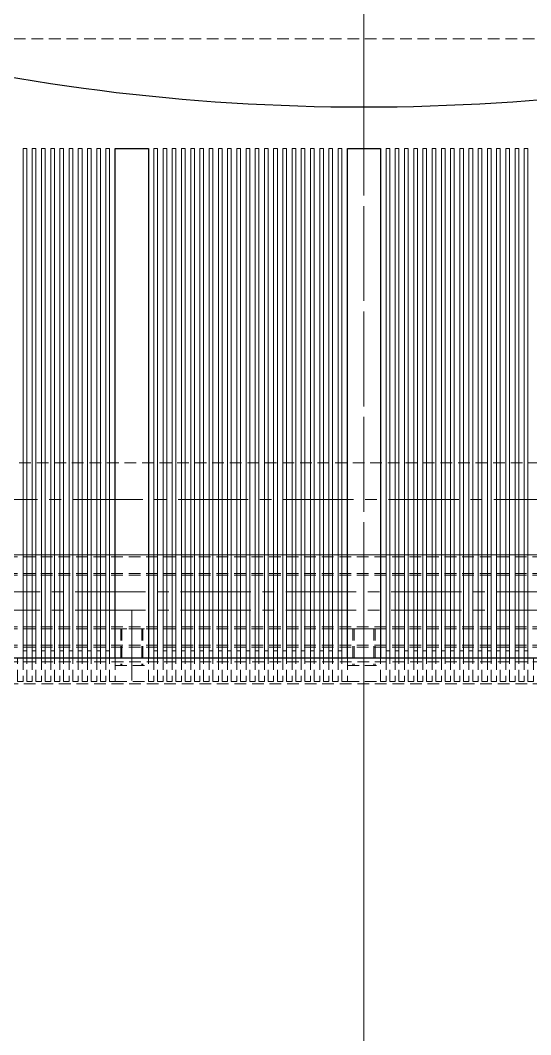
# Model space of a CAD drawing. Header units: millimetres. Extents: x 0 to 51411, y 0 to 16902.
# Drawn here: x 7895.3 to 8033.8, y 7639.7 to 7914.8 of the extents above; entities that cross this region are included whole.
import ezdxf

# ---------------------------------------------------------------- set-up
doc = ezdxf.new("R2010")
doc.units = ezdxf.units.MM
doc.linetypes.add('CENTER2', pattern=[28.575, 19.05, -3.175, 3.175, -3.175])
doc.linetypes.add('HIDDEN2', pattern=[4.7625, 3.175, -1.5875])
for name, color, linetype, lineweight in [('01_外形線', 7, 'Continuous', 25), ('03_かくれ線', 6, 'HIDDEN2', 13), ('04_中心線', 1, 'CENTER2', 9)]:
    doc.layers.add(name, color=color, linetype=linetype, lineweight=lineweight)

msp = doc.modelspace()

# ---------------------------------------------------------------- linework, layer by layer
msp.add_arc((7988.516, 8463.803), 572.5, 255.58823, 284.41177)
at = {"layer": '01_外形線'}
msp.add_line((8128.016, 7741.805), (7849.016, 7741.805), dxfattribs=at)
at = {"layer": '01_外形線', "lineweight": 0}
for p, q in [((7896.016, 7743.806), (7897.016, 7743.806)), ((7898.516, 7743.806), (7899.516, 7743.806)), ((7901.016, 7743.806), (7902.016, 7743.806)), ((7903.516, 7743.806), (7904.516, 7743.806)), ((7906.016, 7743.806), (7907.016, 7743.806)), ((7908.516, 7743.806), (7909.516, 7743.806)), ((7911.016, 7743.806), (7912.016, 7743.806)), ((7913.516, 7743.806), (7914.516, 7743.806)), ((7916.016, 7743.806), (7917.016, 7743.806)), ((7918.516, 7743.806), (7919.516, 7743.806)), ((7931.516, 7743.806), (7932.516, 7743.806)), ((7934.016, 7743.806), (7935.016, 7743.806)), ((7936.516, 7743.806), (7937.516, 7743.806)), ((7939.016, 7743.806), (7940.016, 7743.806)), ((7941.516, 7743.806), (7942.516, 7743.806)), ((7944.016, 7743.806), (7945.016, 7743.806)), ((7946.516, 7743.806), (7947.516, 7743.806)), ((7949.016, 7743.806), (7950.016, 7743.806)), ((7951.516, 7743.806), (7952.516, 7743.806)), ((7954.016, 7743.806), (7955.016, 7743.806)), ((7956.516, 7743.806), (7957.516, 7743.806)), ((7959.016, 7743.806), (7960.016, 7743.806)), ((7961.516, 7743.806), (7962.516, 7743.806)), ((7964.016, 7743.806), (7965.016, 7743.806)), ((7966.516, 7743.806), (7967.516, 7743.806)), ((7969.016, 7743.806), (7970.016, 7743.806)), ((7971.516, 7743.806), (7972.516, 7743.806)), ((7974.016, 7743.806), (7975.016, 7743.806)), ((7976.516, 7743.806), (7977.516, 7743.806)), ((7979.016, 7743.806), (7980.016, 7743.806)), ((7981.516, 7743.806), (7982.516, 7743.806)), ((7994.516, 7743.806), (7995.516, 7743.806)), ((7997.016, 7743.806), (7998.016, 7743.806)), ((7999.516, 7743.806), (8000.516, 7743.806)), ((8002.016, 7743.806), (8003.016, 7743.806)), ((8004.516, 7743.806), (8005.516, 7743.806)), ((8007.016, 7743.806), (8008.016, 7743.806)), ((8009.516, 7743.806), (8010.516, 7743.806)), ((8012.016, 7743.806), (8013.016, 7743.806)), ((8014.516, 7743.806), (8015.516, 7743.806)), ((8017.016, 7743.806), (8018.016, 7743.806)), ((8019.516, 7743.806), (8020.516, 7743.806)), ((8022.016, 7743.806), (8023.016, 7743.806)), ((8024.516, 7743.806), (8025.516, 7743.806)), ((8027.016, 7743.806), (8028.016, 7743.806)), ((8029.516, 7743.806), (8030.516, 7743.806)), ((8032.016, 7743.806), (8033.016, 7743.806))]:
    msp.add_line(p, q, dxfattribs=at)
for points in [[(7897.016, 7741.805), (7897.016, 7880.075), (7896.016, 7880.075), (7896.016, 7741.805)], [(7899.516, 7741.805), (7899.516, 7880.075), (7898.516, 7880.075), (7898.516, 7741.805)], [(7902.016, 7741.805), (7902.016, 7880.075), (7901.016, 7880.075), (7901.016, 7741.805)], [(7904.516, 7741.805), (7904.516, 7880.075), (7903.516, 7880.075), (7903.516, 7741.805)], [(7907.016, 7741.805), (7907.016, 7880.075), (7906.016, 7880.075), (7906.016, 7741.805)], [(7909.516, 7741.805), (7909.516, 7880.075), (7908.516, 7880.075), (7908.516, 7741.805)], [(7912.016, 7741.805), (7912.016, 7880.075), (7911.016, 7880.075), (7911.016, 7741.805)], [(7914.516, 7741.805), (7914.516, 7880.075), (7913.516, 7880.075), (7913.516, 7741.805)], [(7917.016, 7741.805), (7917.016, 7880.075), (7916.016, 7880.075), (7916.016, 7741.805)], [(7919.516, 7741.805), (7919.516, 7880.075), (7918.516, 7880.075), (7918.516, 7741.805)], [(7932.516, 7741.805), (7932.516, 7880.075), (7931.516, 7880.075), (7931.516, 7741.805)], [(7935.016, 7741.805), (7935.016, 7880.075), (7934.016, 7880.075), (7934.016, 7741.805)], [(7937.516, 7741.805), (7937.516, 7880.075), (7936.516, 7880.075), (7936.516, 7741.805)], [(7940.016, 7741.805), (7940.016, 7880.075), (7939.016, 7880.075), (7939.016, 7741.805)], [(7942.516, 7741.805), (7942.516, 7880.075), (7941.516, 7880.075), (7941.516, 7741.805)], [(7945.016, 7741.805), (7945.016, 7880.075), (7944.016, 7880.075), (7944.016, 7741.805)], [(7947.516, 7741.805), (7947.516, 7880.075), (7946.516, 7880.075), (7946.516, 7741.805)], [(7950.016, 7741.805), (7950.016, 7880.075), (7949.016, 7880.075), (7949.016, 7741.805)], [(7952.516, 7741.805), (7952.516, 7880.075), (7951.516, 7880.075), (7951.516, 7741.805)], [(7955.016, 7741.805), (7955.016, 7880.075), (7954.016, 7880.075), (7954.016, 7741.805)], [(7957.516, 7741.805), (7957.516, 7880.075), (7956.516, 7880.075), (7956.516, 7741.805)], [(7960.016, 7741.805), (7960.016, 7880.075), (7959.016, 7880.075), (7959.016, 7741.805)], [(7962.516, 7741.805), (7962.516, 7880.075), (7961.516, 7880.075), (7961.516, 7741.805)], [(7965.016, 7741.805), (7965.016, 7880.075), (7964.016, 7880.075), (7964.016, 7741.805)], [(7967.516, 7741.805), (7967.516, 7880.075), (7966.516, 7880.075), (7966.516, 7741.805)], [(7970.016, 7741.805), (7970.016, 7880.075), (7969.016, 7880.075), (7969.016, 7741.805)], [(7972.516, 7741.805), (7972.516, 7880.075), (7971.516, 7880.075), (7971.516, 7741.805)], [(7975.016, 7741.805), (7975.016, 7880.075), (7974.016, 7880.075), (7974.016, 7741.805)], [(7977.516, 7741.805), (7977.516, 7880.075), (7976.516, 7880.075), (7976.516, 7741.805)], [(7980.016, 7741.805), (7980.016, 7880.075), (7979.016, 7880.075), (7979.016, 7741.805)], [(7982.516, 7741.805), (7982.516, 7880.075), (7981.516, 7880.075), (7981.516, 7741.805)], [(7995.516, 7741.805), (7995.516, 7880.075), (7994.516, 7880.075), (7994.516, 7741.805)], [(7998.016, 7741.805), (7998.016, 7880.075), (7997.016, 7880.075), (7997.016, 7741.805)], [(8000.516, 7741.805), (8000.516, 7880.075), (7999.516, 7880.075), (7999.516, 7741.805)], [(8003.016, 7741.805), (8003.016, 7880.075), (8002.016, 7880.075), (8002.016, 7741.805)], [(8005.516, 7741.805), (8005.516, 7880.075), (8004.516, 7880.075), (8004.516, 7741.805)], [(8008.016, 7741.805), (8008.016, 7880.075), (8007.016, 7880.075), (8007.016, 7741.805)], [(8010.516, 7741.805), (8010.516, 7880.075), (8009.516, 7880.075), (8009.516, 7741.805)], [(8013.016, 7741.805), (8013.016, 7880.075), (8012.016, 7880.075), (8012.016, 7741.805)], [(8015.516, 7741.805), (8015.516, 7880.075), (8014.516, 7880.075), (8014.516, 7741.805)], [(8018.016, 7741.805), (8018.016, 7880.075), (8017.016, 7880.075), (8017.016, 7741.805)], [(8020.516, 7741.805), (8020.516, 7880.075), (8019.516, 7880.075), (8019.516, 7741.805)], [(8023.016, 7741.805), (8023.016, 7880.075), (8022.016, 7880.075), (8022.016, 7741.805)], [(8025.516, 7741.805), (8025.516, 7880.075), (8024.516, 7880.075), (8024.516, 7741.805)], [(8028.016, 7741.805), (8028.016, 7880.075), (8027.016, 7880.075), (8027.016, 7741.805)], [(8030.516, 7741.805), (8030.516, 7880.075), (8029.516, 7880.075), (8029.516, 7741.805)], [(8033.016, 7741.805), (8033.016, 7880.075), (8032.016, 7880.075), (8032.016, 7741.805)]]:
    msp.add_lwpolyline(points, dxfattribs=at)
at = {"layer": '01_外形線'}
for points in [[(7921.016, 7741.805), (7921.016, 7880.075), (7930.016, 7880.075), (7930.016, 7741.805)], [(7984.016, 7741.805), (7984.016, 7880.075), (7993.016, 7880.075), (7993.016, 7741.805)]]:
    msp.add_lwpolyline(points, dxfattribs=at)
at = {"layer": '03_かくれ線'}
for p, q in [((7814.016, 7794.806), (8122.016, 7794.806)), ((7856.016, 7769.806), (8108.016, 7769.806)), ((7858.016, 7769.806), (8119.016, 7769.806)), ((7858.016, 7769.306), (8119.016, 7769.306)), ((7858.016, 7764.806), (8119.016, 7764.806)), ((7858.016, 7764.306), (8119.016, 7764.306)), ((7858.016, 7750.306), (8119.016, 7750.306)), ((7858.016, 7749.806), (8119.016, 7749.806)), ((7858.016, 7745.306), (8119.016, 7745.306)), ((7858.016, 7744.806), (8119.016, 7744.806)), ((8128.016, 7740.841), (7849.016, 7740.841)), ((8128.016, 7734.806), (7849.016, 7734.806))]:
    msp.add_line(p, q, dxfattribs=at)
at = {"layer": '03_かくれ線', "transparency": 33554559}
for p, q in [((7921.016, 7749.806), (7930.016, 7749.806)), ((7922.516, 7749.806), (7922.516, 7739.806)), ((7922.816, 7749.806), (7922.816, 7739.806)), ((7928.216, 7749.806), (7928.216, 7739.806)), ((7928.516, 7749.806), (7928.516, 7739.806)), ((7984.016, 7749.806), (7993.016, 7749.806)), ((7985.516, 7749.806), (7985.516, 7739.806)), ((7985.816, 7749.806), (7985.816, 7739.806)), ((7991.216, 7749.806), (7991.216, 7739.806)), ((7991.516, 7749.806), (7991.516, 7739.806)), ((7921.016, 7739.806), (7930.016, 7739.806)), ((7984.016, 7739.806), (7993.016, 7739.806))]:
    msp.add_line(p, q, dxfattribs=at)
at = {"layer": '03_かくれ線'}
msp.add_lwpolyline([(8114.016, 7772.803), (8114.016, 7906.803, 0.4142136), (8111.016, 7909.803), (7866.016, 7909.803, 0.4142136), (7863.016, 7906.803), (7863.016, 7772.803, 0.4142136), (7866.016, 7769.803), (8111.016, 7769.803, 0.4142136)], format="xyb", close=True, dxfattribs=at)
at = {"layer": '03_かくれ線', "transparency": 33554559}
for points in [[(7896.016, 7741.805), (7896.016, 7735.474), (7894.516, 7735.474), (7894.516, 7741.805)], [(7898.516, 7741.805), (7898.516, 7735.474), (7897.016, 7735.474), (7897.016, 7741.805)], [(7901.016, 7741.805), (7901.016, 7735.474), (7899.516, 7735.474), (7899.516, 7741.805)], [(7903.516, 7741.805), (7903.516, 7735.474), (7902.016, 7735.474), (7902.016, 7741.805)], [(7906.016, 7741.805), (7906.016, 7735.474), (7904.516, 7735.474), (7904.516, 7741.805)], [(7908.516, 7741.805), (7908.516, 7735.474), (7907.016, 7735.474), (7907.016, 7741.805)], [(7911.016, 7741.805), (7911.016, 7735.474), (7909.516, 7735.474), (7909.516, 7741.805)], [(7913.516, 7741.805), (7913.516, 7735.474), (7912.016, 7735.474), (7912.016, 7741.805)], [(7916.016, 7741.805), (7916.016, 7735.474), (7914.516, 7735.474), (7914.516, 7741.805)], [(7918.516, 7741.805), (7918.516, 7735.474), (7917.016, 7735.474), (7917.016, 7741.805)], [(7921.016, 7741.805), (7921.016, 7735.474), (7919.516, 7735.474), (7919.516, 7741.805)], [(7921.016, 7741.805), (7921.016, 7735.474), (7930.016, 7735.474), (7930.016, 7741.805)], [(7931.516, 7741.805), (7931.516, 7735.474), (7930.016, 7735.474), (7930.016, 7741.805)], [(7934.016, 7741.805), (7934.016, 7735.474), (7932.516, 7735.474), (7932.516, 7741.805)], [(7936.516, 7741.805), (7936.516, 7735.474), (7935.016, 7735.474), (7935.016, 7741.805)], [(7939.016, 7741.805), (7939.016, 7735.474), (7937.516, 7735.474), (7937.516, 7741.805)], [(7941.516, 7741.805), (7941.516, 7735.474), (7940.016, 7735.474), (7940.016, 7741.805)], [(7944.016, 7741.805), (7944.016, 7735.474), (7942.516, 7735.474), (7942.516, 7741.805)], [(7946.516, 7741.805), (7946.516, 7735.474), (7945.016, 7735.474), (7945.016, 7741.805)], [(7949.016, 7741.805), (7949.016, 7735.474), (7947.516, 7735.474), (7947.516, 7741.805)], [(7951.516, 7741.805), (7951.516, 7735.474), (7950.016, 7735.474), (7950.016, 7741.805)], [(7954.016, 7741.805), (7954.016, 7735.474), (7952.516, 7735.474), (7952.516, 7741.805)], [(7956.516, 7741.805), (7956.516, 7735.474), (7955.016, 7735.474), (7955.016, 7741.805)], [(7959.016, 7741.805), (7959.016, 7735.474), (7957.516, 7735.474), (7957.516, 7741.805)], [(7961.516, 7741.805), (7961.516, 7735.474), (7960.016, 7735.474), (7960.016, 7741.805)], [(7964.016, 7741.805), (7964.016, 7735.474), (7962.516, 7735.474), (7962.516, 7741.805)], [(7966.516, 7741.805), (7966.516, 7735.474), (7965.016, 7735.474), (7965.016, 7741.805)], [(7969.016, 7741.805), (7969.016, 7735.474), (7967.516, 7735.474), (7967.516, 7741.805)], [(7971.516, 7741.805), (7971.516, 7735.474), (7970.016, 7735.474), (7970.016, 7741.805)], [(7974.016, 7741.805), (7974.016, 7735.474), (7972.516, 7735.474), (7972.516, 7741.805)], [(7976.516, 7741.805), (7976.516, 7735.474), (7975.016, 7735.474), (7975.016, 7741.805)], [(7979.016, 7741.805), (7979.016, 7735.474), (7977.516, 7735.474), (7977.516, 7741.805)], [(7981.516, 7741.805), (7981.516, 7735.474), (7980.016, 7735.474), (7980.016, 7741.805)], [(7984.016, 7741.805), (7984.016, 7735.474), (7982.516, 7735.474), (7982.516, 7741.805)], [(7984.016, 7741.805), (7984.016, 7735.474), (7993.016, 7735.474), (7993.016, 7741.805)], [(7994.516, 7741.805), (7994.516, 7735.474), (7993.016, 7735.474), (7993.016, 7741.805)], [(7997.016, 7741.805), (7997.016, 7735.474), (7995.516, 7735.474), (7995.516, 7741.805)], [(7999.516, 7741.805), (7999.516, 7735.474), (7998.016, 7735.474), (7998.016, 7741.805)], [(8002.016, 7741.805), (8002.016, 7735.474), (8000.516, 7735.474), (8000.516, 7741.805)], [(8004.516, 7741.805), (8004.516, 7735.474), (8003.016, 7735.474), (8003.016, 7741.805)], [(8007.016, 7741.805), (8007.016, 7735.474), (8005.516, 7735.474), (8005.516, 7741.805)], [(8009.516, 7741.805), (8009.516, 7735.474), (8008.016, 7735.474), (8008.016, 7741.805)], [(8012.016, 7741.805), (8012.016, 7735.474), (8010.516, 7735.474), (8010.516, 7741.805)], [(8014.516, 7741.805), (8014.516, 7735.474), (8013.016, 7735.474), (8013.016, 7741.805)], [(8017.016, 7741.805), (8017.016, 7735.474), (8015.516, 7735.474), (8015.516, 7741.805)], [(8019.516, 7741.805), (8019.516, 7735.474), (8018.016, 7735.474), (8018.016, 7741.805)], [(8022.016, 7741.805), (8022.016, 7735.474), (8020.516, 7735.474), (8020.516, 7741.805)], [(8024.516, 7741.805), (8024.516, 7735.474), (8023.016, 7735.474), (8023.016, 7741.805)], [(8027.016, 7741.805), (8027.016, 7735.474), (8025.516, 7735.474), (8025.516, 7741.805)], [(8029.516, 7741.805), (8029.516, 7735.474), (8028.016, 7735.474), (8028.016, 7741.805)], [(8032.016, 7741.805), (8032.016, 7735.474), (8030.516, 7735.474), (8030.516, 7741.805)], [(8034.516, 7741.805), (8034.516, 7735.474), (8033.016, 7735.474), (8033.016, 7741.805)]]:
    msp.add_lwpolyline(points, dxfattribs=at)
at = {"layer": '04_中心線'}
for p, q in [((7988.516, 7886.303), (7988.516, 7956.303)), ((7988.516, 7949.803), (7988.516, 7574.803)), ((7988.516, 7581.803), (7988.516, 7949.803)), ((8300.016, 7784.806), (7758.016, 7784.806)), ((7853.016, 7759.806), (8124.016, 7759.806)), ((7853.016, 7754.806), (8124.016, 7754.806)), ((7925.52, 7754.806), (7925.515, 7734.806)), ((7988.52, 7754.806), (7988.515, 7734.806)), ((7988.516, 7604.806), (7988.516, 7734.806))]:
    msp.add_line(p, q, dxfattribs=at)

doc.saveas('drawing.dxf')
